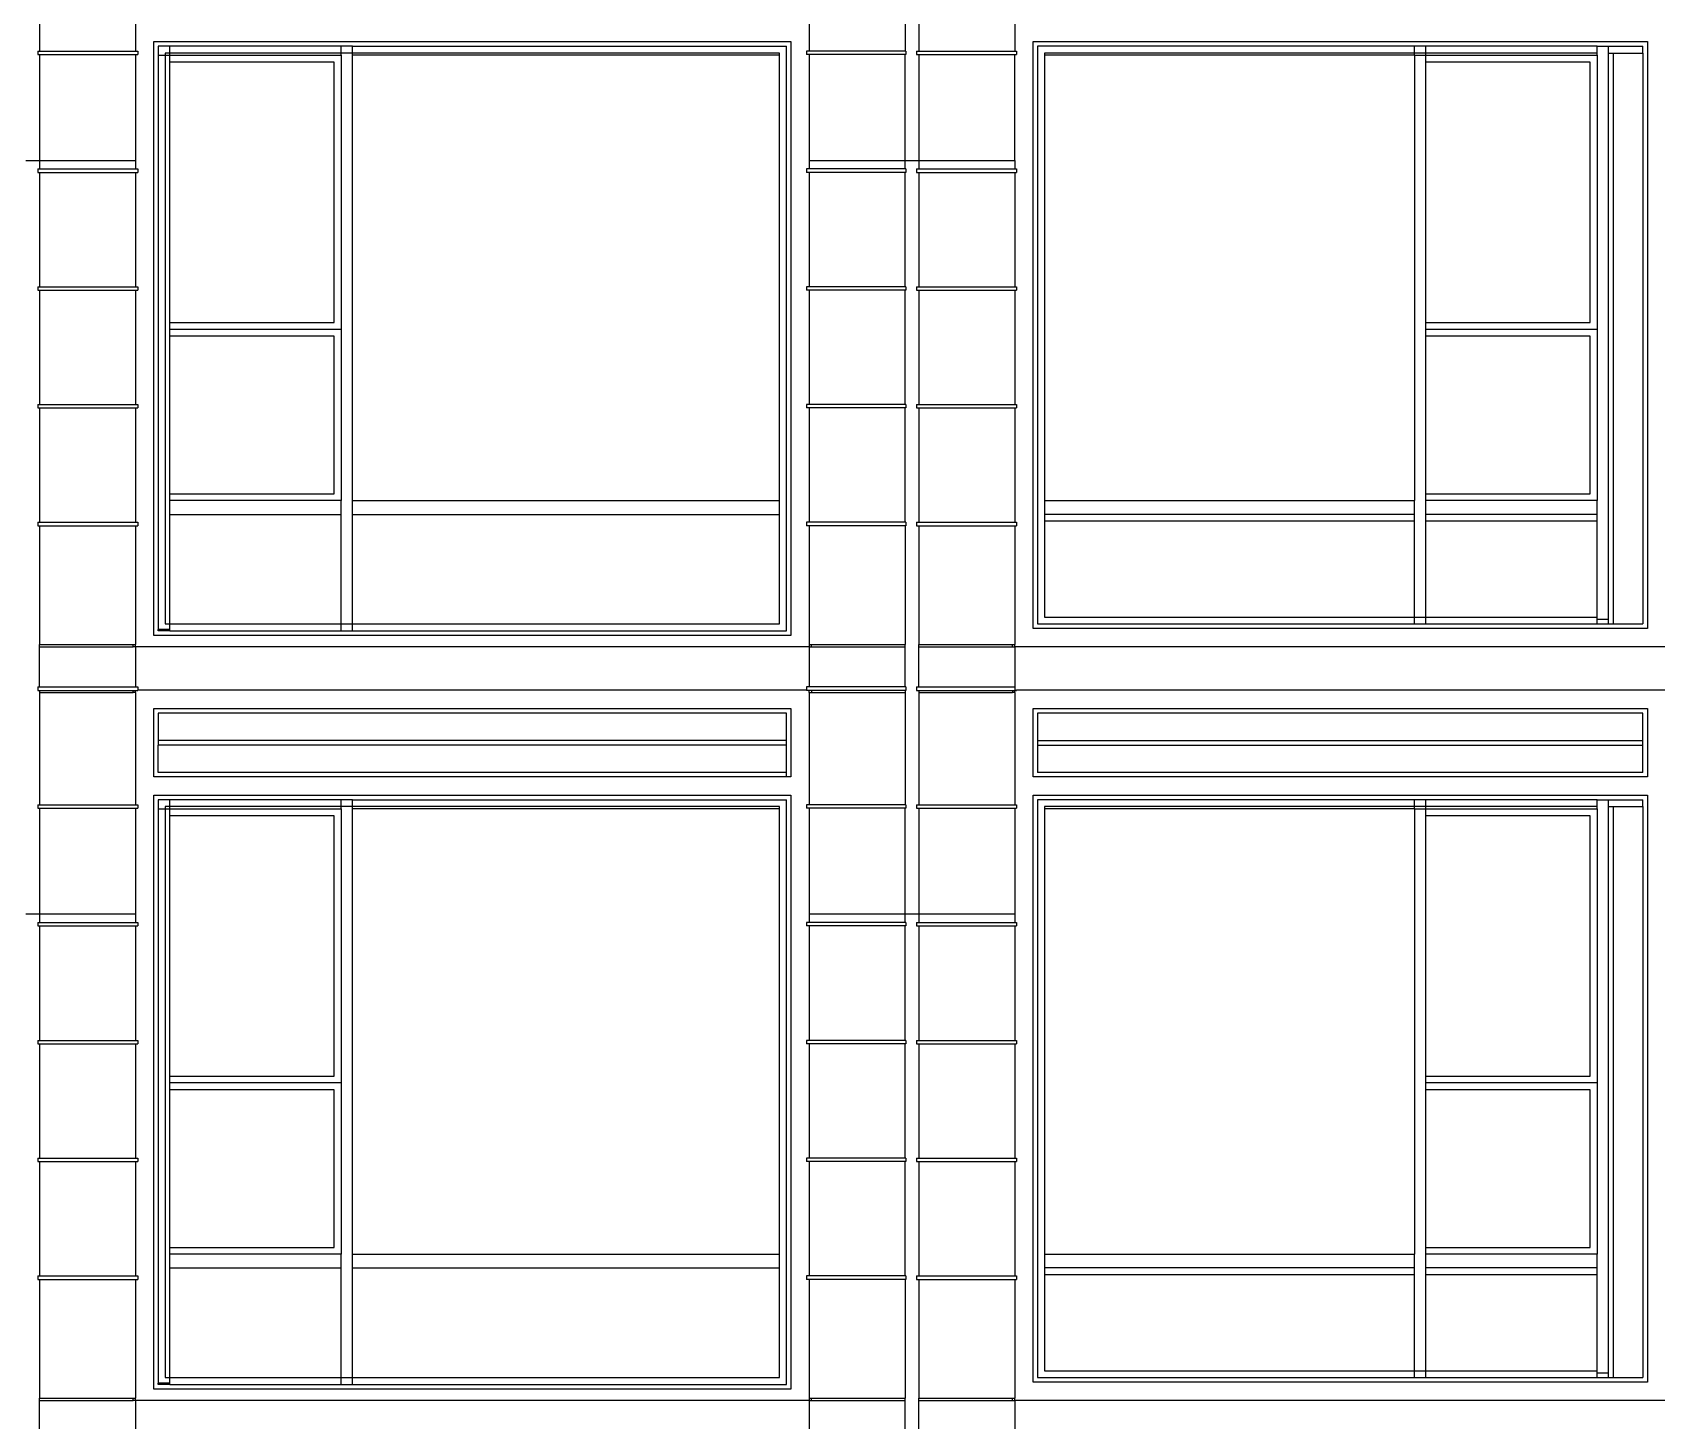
# Model space of a CAD drawing. Extents: x -311 to 61613, y 0 to 58400.
# Drawn here: x 13849 to 20960, y 20012 to 26090 of the extents above; entities that cross this region are included whole.
import ezdxf

# ---------------------------------------------------------------- set-up
doc = ezdxf.new("R2010")
doc.units = 0
doc.header["$LTSCALE"] = 1000
doc.header["$MEASUREMENT"] = 0
doc.layers.add('AD-AREA-OUTL', color=31, linetype='Continuous')

msp = doc.modelspace()

# ---------------------------------------------------------------- linework, layer by layer
at = {"layer": 'AD-AREA-OUTL', "color": 252}
for p, q in [((13879.6, 26500.1), (13879.6, 26008.4)), ((14299.8, 26500.1), (14299.8, 26008.4)), ((17249.7, 26500.1), (17249.7, 26008.4)), ((17669.9, 26500.1), (17669.9, 26008.4)), ((17729.9, 26500.1), (17729.9, 26008.4)), ((18149.7, 26500.1), (18149.7, 26008.4)), ((14379.9, 26050.1), (17169.7, 26050.1)), ((14379.9, 23450.1), (14379.9, 26050.1)), ((14399.6, 26030), (14399.6, 25990.1)), ((14449.7, 26030), (14399.6, 26030)), ((14449.7, 26000.1), (14449.7, 26030)), ((15199.7, 26030), (14449.7, 26030)), ((15249.8, 26030), (15199.7, 26030)), ((15199.7, 26000.1), (15199.7, 26030)), ((15249.8, 26030), (17149.9, 26030)), ((15249.8, 26000.1), (15249.8, 26030)), ((17149.9, 23470.1), (17149.9, 26030)), ((17169.7, 26050.1), (17169.7, 23450.1)), ((18229.8, 26050.1), (20919.7, 26050.1)), ((18229.8, 23480.1), (18229.8, 26050.1)), ((18249.9, 26030), (18249.9, 23500.1)), ((19899.8, 26030), (18249.9, 26030)), ((19949.9, 26030), (19899.8, 26030)), ((19899.8, 26000.1), (19899.8, 26030)), ((19949.9, 26000.1), (19949.9, 26030)), ((20699.9, 26030), (19949.9, 26030)), ((20699.9, 26030), (20749.7, 26030)), ((20699.9, 26000.1), (20699.9, 26030)), ((20749.7, 26030), (20899.9, 26030)), ((20749.7, 26000.1), (20749.7, 26030)), ((20899.9, 26000.1), (20899.9, 26030)), ((20919.7, 26050.1), (20919.7, 23480.1)), ((13872.2, 26008.4), (13879.6, 26008.4)), ((13872.2, 26008.4), (13872.2, 25993.4)), ((13872.2, 25993.4), (13879.6, 25993.4)), ((13879.6, 26008.4), (14299.8, 26008.4)), ((13879.6, 25993.4), (14299.8, 25993.4)), ((13879.6, 25993.4), (13879.6, 25530.1)), ((14299.8, 26008.4), (14309.7, 26008.4)), ((14299.8, 25993.4), (14309.7, 25993.4)), ((14299.8, 25993.4), (14299.8, 25530.1)), ((14309.7, 26008.4), (14309.7, 25993.4)), ((14399.6, 25990.1), (14399.6, 23476.4)), ((14399.6, 25990.1), (14429.6, 25990.1)), ((14429.6, 26000.1), (14429.6, 25990.1)), ((14449.7, 26000.1), (14429.6, 26000.1)), ((14429.6, 25990.1), (14449.7, 25990.1)), ((14429.6, 25990.1), (14429.6, 23500.1)), ((14449.7, 25990.1), (14449.7, 26000.1)), ((15199.7, 26000.1), (14449.7, 26000.1)), ((14449.7, 25960.1), (14449.7, 25990.1)), ((14449.7, 25990.1), (15199.7, 25990.1)), ((14449.7, 24820.1), (14449.7, 25960.1)), ((15169.8, 25960.1), (14449.7, 25960.1)), ((15169.8, 24820.1), (15169.8, 25960.1)), ((15249.8, 26000.1), (15199.7, 26000.1)), ((15199.7, 25990.1), (15199.7, 26000.1)), ((15199.7, 25990.1), (15199.7, 24790.1)), ((15249.8, 25990.1), (15249.8, 26000.1)), ((17119.9, 26000.1), (15249.8, 26000.1)), ((15249.8, 24040.1), (15249.8, 25990.1)), ((17119.9, 25990.1), (15249.8, 25990.1)), ((17119.9, 25990.1), (17119.9, 26000.1)), ((17119.9, 24040.1), (17119.9, 25990.1)), ((17249.7, 26008.4), (17237.4, 26008.4)), ((17237.4, 26008.4), (17237.4, 25993.4)), ((17249.7, 25993.4), (17237.4, 25993.4)), ((17669.9, 26008.4), (17249.7, 26008.4)), ((17669.9, 25993.4), (17249.7, 25993.4)), ((17249.7, 25993.4), (17249.7, 25530.1)), ((17672.7, 26008.4), (17669.9, 26008.4)), ((17672.7, 25993.4), (17669.9, 25993.4)), ((17669.9, 25530.1), (17669.9, 25993.4)), ((17672.7, 26008.4), (17672.7, 25993.4)), ((17719.6, 26008.4), (17729.9, 26008.4)), ((17719.6, 26008.4), (17719.6, 25993.4)), ((17719.6, 25993.4), (17729.9, 25993.4)), ((17729.9, 26008.4), (18149.7, 26008.4)), ((17729.9, 25993.4), (18149.7, 25993.4)), ((17729.9, 25993.4), (17729.9, 25530.1)), ((18149.7, 26008.4), (18157.4, 26008.4)), ((18149.7, 25993.4), (18157.4, 25993.4)), ((18149.7, 25530.1), (18149.7, 25993.4)), ((18157.4, 26008.4), (18157.4, 25993.4)), ((18279.9, 26000.1), (18279.9, 25990.1)), ((19899.8, 26000.1), (18279.9, 26000.1)), ((18279.9, 25990.1), (18279.9, 24040.1)), ((19899.8, 25990.1), (18279.9, 25990.1)), ((19949.9, 26000.1), (19899.8, 26000.1)), ((19899.8, 25990.1), (19899.8, 26000.1)), ((19899.8, 25990.1), (19899.8, 24040.1)), ((19899.8, 25990.1), (19949.9, 25990.1)), ((19949.9, 25990.1), (19949.9, 26000.1)), ((20699.9, 26000.1), (19949.9, 26000.1)), ((19949.9, 25960.1), (19949.9, 25990.1)), ((19949.9, 25990.1), (20699.9, 25990.1)), ((19949.9, 24820.1), (19949.9, 25960.1)), ((20669.9, 25960.1), (19949.9, 25960.1)), ((20669.9, 24820.1), (20669.9, 25960.1)), ((20699.9, 25990.1), (20699.9, 26000.1)), ((20699.9, 25990.1), (20699.9, 24790.1)), ((20749.7, 23520.1), (20749.7, 26000.1)), ((20749.7, 26000.1), (20769.8, 26000.1)), ((20769.8, 26000.1), (20769.8, 23500.1)), ((20769.8, 26000.1), (20899.9, 26000.1)), ((20899.9, 26000.1), (20899.9, 23500.1)), ((13819.7, 25530.1), (13879.6, 25530.1)), ((13879.6, 25530.1), (13879.6, 25492.6)), ((13879.6, 25530.1), (14299.8, 25530.1)), ((14299.8, 25530.1), (14299.8, 25492.6)), ((17249.7, 25530.1), (17249.7, 25492.6)), ((17249.7, 25530.1), (17669.9, 25530.1)), ((17669.9, 25492.6), (17669.9, 25530.1)), ((17669.9, 25530.1), (17729.9, 25530.1)), ((17729.9, 25530.1), (17729.9, 25492.6)), ((17729.9, 25530.1), (18149.7, 25530.1)), ((18149.7, 25530.1), (18149.7, 25492.6)), ((13872.2, 25492.6), (13879.6, 25492.6)), ((13872.2, 25492.6), (13872.2, 25477.6)), ((13872.2, 25477.6), (13879.6, 25477.6)), ((13879.6, 25492.6), (14299.8, 25492.6)), ((13879.6, 25477.6), (14299.8, 25477.6)), ((13879.6, 25477.6), (13879.6, 24976.7)), ((14299.8, 25492.6), (14309.7, 25492.6)), ((14299.8, 25477.6), (14309.7, 25477.6)), ((14299.8, 25477.6), (14299.8, 24976.7)), ((14309.7, 25492.6), (14309.7, 25477.6)), ((17249.7, 25492.6), (17237.4, 25492.6)), ((17237.4, 25492.6), (17237.4, 25477.6)), ((17249.7, 25477.6), (17237.4, 25477.6)), ((17669.9, 25492.6), (17249.7, 25492.6)), ((17669.9, 25477.6), (17249.7, 25477.6)), ((17249.7, 25477.6), (17249.7, 24976.7)), ((17672.7, 25492.6), (17669.9, 25492.6)), ((17672.7, 25477.6), (17669.9, 25477.6)), ((17669.9, 24976.7), (17669.9, 25477.6)), ((17672.7, 25492.6), (17672.7, 25477.6)), ((17719.6, 25492.6), (17729.9, 25492.6)), ((17719.6, 25492.6), (17719.6, 25477.6)), ((17719.6, 25477.6), (17729.9, 25477.6)), ((17729.9, 25492.6), (18149.7, 25492.6)), ((17729.9, 25477.6), (18149.7, 25477.6)), ((17729.9, 25477.6), (17729.9, 24976.7)), ((18149.7, 25492.6), (18157.4, 25492.6)), ((18149.7, 25477.6), (18157.4, 25477.6)), ((18149.7, 25477.6), (18149.7, 24976.7)), ((18157.4, 25492.6), (18157.4, 25477.6)), ((13872.2, 24976.7), (13879.6, 24976.7)), ((13872.2, 24976.7), (13872.2, 24961.7)), ((13872.2, 24961.7), (13879.6, 24961.7)), ((13879.6, 24976.7), (14299.8, 24976.7)), ((13879.6, 24961.7), (14299.8, 24961.7)), ((13879.6, 24961.7), (13879.6, 24460.9)), ((14299.8, 24976.7), (14309.7, 24976.7)), ((14299.8, 24961.7), (14309.7, 24961.7)), ((14299.8, 24961.7), (14299.8, 24460.9)), ((14309.7, 24976.7), (14309.7, 24961.7)), ((17249.7, 24976.7), (17237.4, 24976.7)), ((17237.4, 24976.7), (17237.4, 24961.7)), ((17249.7, 24961.7), (17237.4, 24961.7)), ((17669.9, 24976.7), (17249.7, 24976.7)), ((17669.9, 24961.7), (17249.7, 24961.7)), ((17249.7, 24961.7), (17249.7, 24460.9)), ((17672.7, 24976.7), (17669.9, 24976.7)), ((17672.7, 24961.7), (17669.9, 24961.7)), ((17669.9, 24460.9), (17669.9, 24961.7)), ((17672.7, 24976.7), (17672.7, 24961.7)), ((17719.6, 24976.7), (17729.9, 24976.7)), ((17719.6, 24976.7), (17719.6, 24961.7)), ((17719.6, 24961.7), (17729.9, 24961.7)), ((17729.9, 24976.7), (18149.7, 24976.7)), ((17729.9, 24961.7), (18149.7, 24961.7)), ((17729.9, 24961.7), (17729.9, 24460.9)), ((18149.7, 24976.7), (18157.4, 24976.7)), ((18149.7, 24961.7), (18157.4, 24961.7)), ((18149.7, 24961.7), (18149.7, 24460.9)), ((18157.4, 24976.7), (18157.4, 24961.7)), ((14449.7, 24790.1), (14449.7, 24820.1)), ((14449.7, 24820.1), (15169.8, 24820.1)), ((19949.9, 24790.1), (19949.9, 24820.1)), ((19949.9, 24820.1), (20669.9, 24820.1)), ((14449.7, 24760.1), (14449.7, 24790.1)), ((15199.7, 24790.1), (14449.7, 24790.1)), ((14449.7, 24070), (14449.7, 24760.1)), ((15169.8, 24760.1), (14449.7, 24760.1)), ((15169.8, 24070), (15169.8, 24760.1)), ((15199.7, 24790.1), (15199.7, 24040.1)), ((19949.9, 24760.1), (19949.9, 24790.1)), ((20699.9, 24790.1), (19949.9, 24790.1)), ((19949.9, 24070), (19949.9, 24760.1)), ((20669.9, 24760.1), (19949.9, 24760.1)), ((20669.9, 24070), (20669.9, 24760.1)), ((20699.9, 24790.1), (20699.9, 24040.1)), ((13872.2, 24460.9), (13879.6, 24460.9)), ((13872.2, 24460.9), (13872.2, 24445.9)), ((13872.2, 24445.9), (13879.6, 24445.9)), ((13879.6, 24460.9), (14299.8, 24460.9)), ((13879.6, 24445.9), (14299.8, 24445.9)), ((13879.6, 24445.9), (13879.6, 23945.1)), ((14299.8, 24460.9), (14309.7, 24460.9)), ((14299.8, 24445.9), (14309.7, 24445.9)), ((14299.8, 24445.9), (14299.8, 23945.1)), ((14309.7, 24460.9), (14309.7, 24445.9)), ((17249.7, 24460.9), (17237.4, 24460.9)), ((17237.4, 24460.9), (17237.4, 24445.9)), ((17249.7, 24445.9), (17237.4, 24445.9)), ((17669.9, 24460.9), (17249.7, 24460.9)), ((17669.9, 24445.9), (17249.7, 24445.9)), ((17249.7, 24445.9), (17249.7, 23945.1)), ((17672.7, 24460.9), (17669.9, 24460.9)), ((17672.7, 24445.9), (17669.9, 24445.9)), ((17669.9, 23945.1), (17669.9, 24445.9)), ((17672.7, 24460.9), (17672.7, 24445.9)), ((17719.6, 24460.9), (17729.9, 24460.9)), ((17719.6, 24460.9), (17719.6, 24445.9)), ((17719.6, 24445.9), (17729.9, 24445.9)), ((17729.9, 24460.9), (18149.7, 24460.9)), ((17729.9, 24445.9), (18149.7, 24445.9)), ((17729.9, 24445.9), (17729.9, 23945.1)), ((18149.7, 24460.9), (18157.4, 24460.9)), ((18149.7, 24445.9), (18157.4, 24445.9)), ((18149.7, 24445.9), (18149.7, 23945.1)), ((18157.4, 24460.9), (18157.4, 24445.9)), ((14449.7, 24040.1), (14449.7, 24070)), ((14449.7, 24070), (15169.8, 24070)), ((14449.7, 23980.1), (14449.7, 24040.1)), ((15199.7, 24040.1), (14449.7, 24040.1)), ((15199.7, 23980.1), (15199.7, 24040.1)), ((15249.8, 23980.1), (15249.8, 24040.1)), ((15249.8, 24040.1), (17119.9, 24040.1)), ((17119.9, 23980.1), (17119.9, 24040.1)), ((18279.9, 24040.1), (18279.9, 23980.1)), ((18279.9, 24040.1), (19899.8, 24040.1)), ((19899.8, 23980.1), (19899.8, 24040.1)), ((19949.9, 24040.1), (19949.9, 24070)), ((19949.9, 24070), (20669.9, 24070)), ((19949.9, 23980.1), (19949.9, 24040.1)), ((20699.9, 24040.1), (19949.9, 24040.1)), ((20699.9, 23980.1), (20699.9, 24040.1)), ((14449.7, 23500.1), (14449.7, 23980.1)), ((14449.7, 23980.1), (15199.7, 23980.1)), ((15199.7, 23500.1), (15199.7, 23980.1)), ((15249.8, 23500.1), (15249.8, 23980.1)), ((15249.8, 23980.1), (17119.9, 23980.1)), ((17119.9, 23500.1), (17119.9, 23980.1)), ((18279.9, 23980.1), (18279.9, 23950.1)), ((19899.8, 23980.1), (18279.9, 23980.1)), ((19899.8, 23950.1), (19899.8, 23980.1)), ((19949.9, 23950.1), (19949.9, 23980.1)), ((20699.9, 23980.1), (19949.9, 23980.1)), ((20699.9, 23950.1), (20699.9, 23980.1)), ((13872.2, 23945.1), (13879.6, 23945.1)), ((13872.2, 23945.1), (13872.2, 23930.1)), ((13872.2, 23930.1), (13879.6, 23930.1)), ((13879.6, 23945.1), (14299.8, 23945.1)), ((13879.6, 23930.1), (14299.8, 23930.1)), ((13879.6, 23930.1), (13879.6, 23410.1)), ((14299.8, 23945.1), (14309.7, 23945.1)), ((14299.8, 23930.1), (14309.7, 23930.1)), ((14299.8, 23930.1), (14299.8, 23410.1)), ((14309.7, 23945.1), (14309.7, 23930.1)), ((17249.7, 23945.1), (17237.4, 23945.1)), ((17237.4, 23945.1), (17237.4, 23930.1)), ((17249.7, 23930.1), (17237.4, 23930.1)), ((17669.9, 23945.1), (17249.7, 23945.1)), ((17669.9, 23930.1), (17249.7, 23930.1)), ((17249.7, 23930.1), (17249.7, 23410.1)), ((17672.7, 23945.1), (17669.9, 23945.1)), ((17672.7, 23930.1), (17669.9, 23930.1)), ((17669.9, 23930.1), (17669.9, 23410.1)), ((17672.7, 23945.1), (17672.7, 23930.1)), ((17719.6, 23945.1), (17729.9, 23945.1)), ((17719.6, 23945.1), (17719.6, 23930.1)), ((17719.6, 23930.1), (17729.9, 23930.1)), ((17729.9, 23945.1), (18149.7, 23945.1)), ((17729.9, 23930.1), (18149.7, 23930.1)), ((17729.9, 23930.1), (17729.9, 23410.1)), ((18149.7, 23945.1), (18157.4, 23945.1)), ((18149.7, 23930.1), (18157.4, 23930.1)), ((18149.7, 23930.1), (18149.7, 23410.1)), ((18157.4, 23945.1), (18157.4, 23930.1)), ((18279.9, 23950.1), (18279.9, 23530)), ((19899.8, 23950.1), (18279.9, 23950.1)), ((19899.8, 23530), (19899.8, 23950.1)), ((19949.9, 23530), (19949.9, 23950.1)), ((20699.9, 23950.1), (19949.9, 23950.1)), ((20699.9, 23530), (20699.9, 23950.1)), ((14449.7, 23476.4), (14399.6, 23476.4)), ((14399.6, 23470.1), (14399.6, 23476.4)), ((14449.7, 23470.1), (14399.6, 23470.1)), ((14429.6, 23500.1), (14449.7, 23500.1)), ((14449.7, 23476.4), (14449.7, 23500.1)), ((14449.7, 23500.1), (15199.7, 23500.1)), ((14449.7, 23470.1), (14449.7, 23476.4)), ((14449.7, 23470.1), (15199.7, 23470.1)), ((15199.7, 23470.1), (15199.7, 23500.1)), ((15199.7, 23500.1), (15249.8, 23500.1)), ((15199.7, 23470.1), (15249.8, 23470.1)), ((15249.8, 23500.1), (17119.9, 23500.1)), ((15249.8, 23470.1), (15249.8, 23500.1)), ((15249.8, 23470.1), (17149.9, 23470.1)), ((20919.7, 23480.1), (18229.8, 23480.1)), ((18249.9, 23500.1), (19899.8, 23500.1)), ((18279.9, 23530), (19899.8, 23530)), ((19899.8, 23530), (19949.9, 23530)), ((19899.8, 23500.1), (19899.8, 23530)), ((19899.8, 23500.1), (19949.9, 23500.1)), ((19949.9, 23530), (20699.9, 23530)), ((19949.9, 23500.1), (19949.9, 23530)), ((19949.9, 23500.1), (20699.9, 23500.1)), ((20699.9, 23520.1), (20699.9, 23530)), ((20749.7, 23520.1), (20699.9, 23520.1)), ((20699.9, 23500.1), (20699.9, 23520.1)), ((20699.9, 23500.1), (20749.7, 23500.1)), ((20749.7, 23500.1), (20749.7, 23520.1)), ((20749.7, 23500.1), (20769.8, 23500.1)), ((20769.8, 23500.1), (20899.9, 23500.1)), ((13879.6, 23410.1), (14289.9, 23410.1)), ((13879.6, 23400.1), (13879.6, 23410.1)), ((13879.6, 23400.1), (14289.9, 23400.1)), ((13879.6, 23224.2), (13879.6, 23400.1)), ((14289.9, 23410.1), (14299.8, 23410.1)), ((14289.9, 23400.1), (14289.9, 23410.1)), ((14299.8, 23400.1), (14289.9, 23400.1)), ((14299.8, 23400.1), (14299.8, 23410.1)), ((17249.7, 23400.1), (14299.8, 23400.1)), ((14299.8, 23400.1), (14299.8, 23224.2)), ((17169.7, 23450.1), (14379.9, 23450.1)), ((17249.7, 23410.1), (17259.6, 23410.1)), ((17249.7, 23410.1), (17249.7, 23400.1)), ((17249.7, 23400.1), (17259.6, 23400.1)), ((17249.7, 23400.1), (17249.7, 23224.2)), ((17259.6, 23410.1), (17669.9, 23410.1)), ((17259.6, 23400.1), (17259.6, 23410.1)), ((17259.6, 23400.1), (17669.9, 23400.1)), ((17669.9, 23400.1), (17669.9, 23410.1)), ((17669.9, 23224.2), (17669.9, 23400.1)), ((17729.9, 23410.1), (18139.8, 23410.1)), ((17729.9, 23400.1), (17729.9, 23410.1)), ((17729.9, 23400.1), (18139.8, 23400.1)), ((17729.9, 23224.2), (17729.9, 23400.1)), ((18139.8, 23410.1), (18149.7, 23410.1)), ((18139.8, 23400.1), (18139.8, 23410.1)), ((18139.8, 23400.1), (18149.7, 23400.1)), ((18149.7, 23400.1), (18149.7, 23410.1)), ((18149.7, 23400.1), (18149.7, 23224.2)), ((20999.8, 23400.1), (18149.7, 23400.1)), ((13872.2, 23224.2), (13879.6, 23224.2)), ((13872.2, 23224.2), (13872.2, 23209.2)), ((13872.2, 23209.2), (13879.6, 23209.2)), ((13879.6, 23224.2), (14299.8, 23224.2)), ((13879.6, 23209.2), (14289.9, 23209.2)), ((13879.6, 23209.2), (13879.6, 23200.1)), ((13879.6, 23200.1), (14289.9, 23200.1)), ((13879.6, 23200.1), (13879.6, 22708.4)), ((14289.9, 23200.1), (14289.9, 23209.2)), ((14289.9, 23209.2), (14299.8, 23209.2)), ((14299.8, 23200.1), (14289.9, 23200.1)), ((14299.8, 23224.2), (14309.7, 23224.2)), ((14299.8, 23209.2), (14309.7, 23209.2)), ((14299.8, 23200.1), (14299.8, 23209.2)), ((14299.8, 23200.1), (14299.8, 22708.4)), ((14309.7, 23224.2), (14309.7, 23210)), ((17237.4, 23210), (14309.7, 23210)), ((14309.7, 23210), (14309.7, 23209.2)), ((17249.7, 23224.2), (17237.4, 23224.2)), ((17237.4, 23224.2), (17237.4, 23210)), ((17237.4, 23210), (17237.4, 23209.2)), ((17249.7, 23209.2), (17237.4, 23209.2)), ((17669.9, 23224.2), (17249.7, 23224.2)), ((17259.6, 23209.2), (17249.7, 23209.2)), ((17249.7, 23200.1), (17249.7, 23209.2)), ((17249.7, 23200.1), (17259.6, 23200.1)), ((17249.7, 23200.1), (17249.7, 22708.4)), ((17669.9, 23209.2), (17259.6, 23209.2)), ((17259.6, 23209.2), (17259.6, 23200.1)), ((17259.6, 23200.1), (17669.9, 23200.1)), ((17672.7, 23224.2), (17669.9, 23224.2)), ((17672.7, 23209.2), (17669.9, 23209.2)), ((17669.9, 23209.2), (17669.9, 23200.1)), ((17669.9, 23200.1), (17669.9, 22708.4)), ((17672.7, 23224.2), (17672.7, 23209.2)), ((17719.6, 23224.2), (17729.9, 23224.2)), ((17719.6, 23224.2), (17719.6, 23209.2)), ((17719.6, 23209.2), (17729.9, 23209.2)), ((17729.9, 23224.2), (18149.7, 23224.2)), ((17729.9, 23209.2), (18139.8, 23209.2)), ((17729.9, 23209.2), (17729.9, 23200.1)), ((17729.9, 23200.1), (18139.8, 23200.1)), ((17729.9, 23200.1), (17729.9, 22708.4)), ((18139.8, 23209.2), (18139.8, 23200.1)), ((18139.8, 23209.2), (18149.7, 23209.2)), ((18149.7, 23200.1), (18139.8, 23200.1)), ((18149.7, 23224.2), (18149.7, 23210)), ((18149.7, 23210), (18157.4, 23210)), ((18149.7, 23209.2), (18157.4, 23209.2)), ((18149.7, 23200.1), (18149.7, 23209.2)), ((18149.7, 23200.1), (18149.7, 22708.4)), ((20999.8, 23210), (18157.4, 23210)), ((18157.4, 23210), (18157.4, 23209.2)), ((14379.9, 22830.1), (14379.9, 23130.1)), ((14379.9, 23130.1), (17169.7, 23130.1)), ((17169.7, 23130.1), (17169.7, 22830.1)), ((18229.8, 22830.1), (18229.8, 23130.1)), ((18229.8, 23130.1), (20919.7, 23130.1)), ((20919.7, 23130.1), (20919.7, 22830.1)), ((14399.6, 23110.1), (14399.6, 22990.1)), ((17149.9, 23110.1), (14399.6, 23110.1)), ((17149.9, 22990.1), (17149.9, 23110.1)), ((18249.9, 23110.1), (18249.9, 22990.1)), ((20899.9, 23110.1), (18249.9, 23110.1)), ((20899.9, 22990.1), (20899.9, 23110.1)), ((14399.6, 22990.1), (14399.6, 22970)), ((17149.9, 22990.1), (14399.6, 22990.1)), ((14399.6, 22850.1), (14399.6, 22970)), ((17149.9, 22970), (14399.6, 22970)), ((17149.9, 22970), (17149.9, 22990.1)), ((17149.9, 22850.1), (17149.9, 22970)), ((18249.9, 22990.1), (18249.9, 22970)), ((18249.9, 22990.1), (20899.9, 22990.1)), ((18249.9, 22970), (18249.9, 22850.1)), ((18249.9, 22970), (20899.9, 22970)), ((20899.9, 22970), (20899.9, 22990.1)), ((20899.9, 22850.1), (20899.9, 22970)), ((17149.9, 22830.1), (14379.9, 22830.1)), ((17149.9, 22850.1), (14399.6, 22850.1)), ((17149.9, 22830.1), (17149.9, 22850.1)), ((17169.7, 22830.1), (17149.9, 22830.1)), ((20919.7, 22830.1), (18229.8, 22830.1)), ((20899.9, 22850.1), (18249.9, 22850.1)), ((13872.2, 22708.4), (13879.6, 22708.4)), ((13872.2, 22708.4), (13872.2, 22693.4)), ((13872.2, 22693.4), (13879.6, 22693.4)), ((13879.6, 22708.4), (14299.8, 22708.4)), ((13879.6, 22693.4), (14299.8, 22693.4)), ((13879.6, 22693.4), (13879.6, 22230.1)), ((14299.8, 22708.4), (14309.7, 22708.4)), ((14299.8, 22693.4), (14309.7, 22693.4)), ((14299.8, 22693.4), (14299.8, 22230.1)), ((14309.7, 22708.4), (14309.7, 22693.4)), ((14379.9, 22750.1), (17169.7, 22750.1)), ((14379.9, 20150), (14379.9, 22750.1)), ((14399.6, 22730.1), (14399.6, 22690)), ((14449.7, 22730.1), (14399.6, 22730.1)), ((14399.6, 22690), (14399.6, 20176.4)), ((14399.6, 22690), (14429.6, 22690)), ((14429.6, 22700.1), (14429.6, 22690)), ((14449.7, 22700.1), (14429.6, 22700.1)), ((14429.6, 22690), (14449.7, 22690)), ((14429.6, 22690), (14429.6, 20200.1)), ((14449.7, 22700.1), (14449.7, 22730.1)), ((15199.7, 22730.1), (14449.7, 22730.1)), ((14449.7, 22690), (14449.7, 22700.1)), ((15199.7, 22700.1), (14449.7, 22700.1)), ((14449.7, 22660.1), (14449.7, 22690)), ((14449.7, 22690), (15199.7, 22690)), ((15249.8, 22730.1), (15199.7, 22730.1)), ((15199.7, 22700.1), (15199.7, 22730.1)), ((15249.8, 22700.1), (15199.7, 22700.1)), ((15199.7, 22690), (15199.7, 22700.1)), ((15199.7, 22690), (15199.7, 21490.1)), ((15249.8, 22730.1), (17149.9, 22730.1)), ((15249.8, 22700.1), (15249.8, 22730.1)), ((17119.9, 22700.1), (15249.8, 22700.1)), ((15249.8, 22690), (15249.8, 22700.1)), ((15249.8, 20740.1), (15249.8, 22690)), ((17119.9, 22690), (15249.8, 22690)), ((17119.9, 22690), (17119.9, 22700.1)), ((17119.9, 20740.1), (17119.9, 22690)), ((17149.9, 20170), (17149.9, 22730.1)), ((17169.7, 22750.1), (17169.7, 20150)), ((17249.7, 22708.4), (17237.4, 22708.4)), ((17237.4, 22708.4), (17237.4, 22693.4)), ((17249.7, 22693.4), (17237.4, 22693.4)), ((17669.9, 22708.4), (17249.7, 22708.4)), ((17669.9, 22693.4), (17249.7, 22693.4)), ((17249.7, 22693.4), (17249.7, 22230.1)), ((17672.7, 22708.4), (17669.9, 22708.4)), ((17672.7, 22693.4), (17669.9, 22693.4)), ((17669.9, 22230.1), (17669.9, 22693.4)), ((17672.7, 22708.4), (17672.7, 22693.4)), ((17719.6, 22708.4), (17729.9, 22708.4)), ((17719.6, 22708.4), (17719.6, 22693.4)), ((17719.6, 22693.4), (17729.9, 22693.4)), ((17729.9, 22708.4), (18149.7, 22708.4)), ((17729.9, 22693.4), (18149.7, 22693.4)), ((17729.9, 22693.4), (17729.9, 22230.1)), ((18149.7, 22708.4), (18157.4, 22708.4)), ((18149.7, 22693.4), (18157.4, 22693.4)), ((18149.7, 22693.4), (18149.7, 22230.1)), ((18157.4, 22708.4), (18157.4, 22693.4)), ((18229.8, 22750.1), (20919.7, 22750.1)), ((18229.8, 20180.1), (18229.8, 22750.1)), ((18249.9, 22730.1), (18249.9, 20200.1)), ((19899.8, 22730.1), (18249.9, 22730.1)), ((18279.9, 22700.1), (18279.9, 22690)), ((19899.8, 22700.1), (18279.9, 22700.1)), ((18279.9, 22690), (18279.9, 20740.1)), ((19899.8, 22690), (18279.9, 22690)), ((19949.9, 22730.1), (19899.8, 22730.1)), ((19899.8, 22700.1), (19899.8, 22730.1)), ((19949.9, 22700.1), (19899.8, 22700.1)), ((19899.8, 22690), (19899.8, 22700.1)), ((19899.8, 22690), (19899.8, 20740.1)), ((19899.8, 22690), (19949.9, 22690)), ((19949.9, 22700.1), (19949.9, 22730.1)), ((20699.9, 22730.1), (19949.9, 22730.1)), ((19949.9, 22690), (19949.9, 22700.1)), ((20699.9, 22700.1), (19949.9, 22700.1)), ((19949.9, 22660.1), (19949.9, 22690)), ((19949.9, 22690), (20699.9, 22690)), ((20699.9, 22730.1), (20749.7, 22730.1)), ((20699.9, 22700.1), (20699.9, 22730.1)), ((20699.9, 22690), (20699.9, 22700.1)), ((20699.9, 22690), (20699.9, 21490.1)), ((20749.7, 22730.1), (20899.9, 22730.1)), ((20749.7, 22700.1), (20749.7, 22730.1)), ((20749.7, 20220.1), (20749.7, 22700.1)), ((20749.7, 22700.1), (20769.8, 22700.1)), ((20769.8, 22700.1), (20769.8, 20200.1)), ((20769.8, 22700.1), (20899.9, 22700.1)), ((20899.9, 22700.1), (20899.9, 22730.1)), ((20899.9, 22700.1), (20899.9, 20200.1)), ((20919.7, 22750.1), (20919.7, 20180.1)), ((14449.7, 21520.1), (14449.7, 22660.1)), ((15169.8, 22660.1), (14449.7, 22660.1)), ((15169.8, 21520.1), (15169.8, 22660.1)), ((19949.9, 21520.1), (19949.9, 22660.1)), ((20669.9, 22660.1), (19949.9, 22660.1)), ((20669.9, 21520.1), (20669.9, 22660.1)), ((13819.7, 22230.1), (13879.6, 22230.1)), ((13872.2, 22192.6), (13879.6, 22192.6)), ((13872.2, 22192.6), (13872.2, 22177.6)), ((13879.6, 22230.1), (13879.6, 22192.6)), ((13879.6, 22230.1), (14299.8, 22230.1)), ((13879.6, 22192.6), (14299.8, 22192.6)), ((14299.8, 22230.1), (14299.8, 22192.6)), ((14299.8, 22192.6), (14309.7, 22192.6)), ((14309.7, 22192.6), (14309.7, 22177.6)), ((17249.7, 22192.6), (17237.4, 22192.6)), ((17237.4, 22192.6), (17237.4, 22177.6)), ((17249.7, 22230.1), (17249.7, 22192.6)), ((17249.7, 22230.1), (17669.9, 22230.1)), ((17669.9, 22192.6), (17249.7, 22192.6)), ((17669.9, 22192.6), (17669.9, 22230.1)), ((17669.9, 22230.1), (17729.9, 22230.1)), ((17672.7, 22192.6), (17669.9, 22192.6)), ((17672.7, 22192.6), (17672.7, 22177.6)), ((17719.6, 22192.6), (17729.9, 22192.6)), ((17719.6, 22192.6), (17719.6, 22177.6)), ((17729.9, 22230.1), (17729.9, 22192.6)), ((17729.9, 22230.1), (18149.7, 22230.1)), ((17729.9, 22192.6), (18149.7, 22192.6)), ((18149.7, 22230.1), (18149.7, 22192.6)), ((18149.7, 22192.6), (18157.4, 22192.6)), ((18157.4, 22192.6), (18157.4, 22177.6)), ((13872.2, 22177.6), (13879.6, 22177.6)), ((13879.6, 22177.6), (14299.8, 22177.6)), ((13879.6, 22177.6), (13879.6, 21676.7)), ((14299.8, 22177.6), (14309.7, 22177.6)), ((14299.8, 22177.6), (14299.8, 21676.7)), ((17249.7, 22177.6), (17237.4, 22177.6)), ((17669.9, 22177.6), (17249.7, 22177.6)), ((17249.7, 22177.6), (17249.7, 21676.7)), ((17672.7, 22177.6), (17669.9, 22177.6)), ((17669.9, 21676.7), (17669.9, 22177.6)), ((17719.6, 22177.6), (17729.9, 22177.6)), ((17729.9, 22177.6), (18149.7, 22177.6)), ((17729.9, 22177.6), (17729.9, 21676.7)), ((18149.7, 22177.6), (18157.4, 22177.6)), ((18149.7, 22177.6), (18149.7, 21676.7)), ((13872.2, 21676.7), (13879.6, 21676.7)), ((13872.2, 21676.7), (13872.2, 21661.7)), ((13872.2, 21661.7), (13879.6, 21661.7)), ((13879.6, 21676.7), (14299.8, 21676.7)), ((13879.6, 21661.7), (14299.8, 21661.7)), ((13879.6, 21661.7), (13879.6, 21160.9)), ((14299.8, 21676.7), (14309.7, 21676.7)), ((14299.8, 21661.7), (14309.7, 21661.7)), ((14299.8, 21661.7), (14299.8, 21160.9)), ((14309.7, 21676.7), (14309.7, 21661.7)), ((17249.7, 21676.7), (17237.4, 21676.7)), ((17237.4, 21676.7), (17237.4, 21661.7)), ((17249.7, 21661.7), (17237.4, 21661.7)), ((17669.9, 21676.7), (17249.7, 21676.7)), ((17669.9, 21661.7), (17249.7, 21661.7)), ((17249.7, 21661.7), (17249.7, 21160.9)), ((17672.7, 21676.7), (17669.9, 21676.7)), ((17672.7, 21661.7), (17669.9, 21661.7)), ((17669.9, 21160.9), (17669.9, 21661.7)), ((17672.7, 21676.7), (17672.7, 21661.7)), ((17719.6, 21676.7), (17729.9, 21676.7)), ((17719.6, 21676.7), (17719.6, 21661.7)), ((17719.6, 21661.7), (17729.9, 21661.7)), ((17729.9, 21676.7), (18149.7, 21676.7)), ((17729.9, 21661.7), (18149.7, 21661.7)), ((17729.9, 21661.7), (17729.9, 21160.9)), ((18149.7, 21676.7), (18157.4, 21676.7)), ((18149.7, 21661.7), (18157.4, 21661.7)), ((18149.7, 21661.7), (18149.7, 21160.9)), ((18157.4, 21676.7), (18157.4, 21661.7)), ((14449.7, 21490.1), (14449.7, 21520.1)), ((14449.7, 21520.1), (15169.8, 21520.1)), ((14449.7, 21460.1), (14449.7, 21490.1)), ((15199.7, 21490.1), (14449.7, 21490.1)), ((15199.7, 21490.1), (15199.7, 20740.1)), ((19949.9, 21490.1), (19949.9, 21520.1)), ((19949.9, 21520.1), (20669.9, 21520.1)), ((19949.9, 21460.1), (19949.9, 21490.1)), ((20699.9, 21490.1), (19949.9, 21490.1)), ((20699.9, 21490.1), (20699.9, 20740.1)), ((14449.7, 20770.1), (14449.7, 21460.1)), ((15169.8, 21460.1), (14449.7, 21460.1)), ((15169.8, 20770.1), (15169.8, 21460.1)), ((19949.9, 20770.1), (19949.9, 21460.1)), ((20669.9, 21460.1), (19949.9, 21460.1)), ((20669.9, 20770.1), (20669.9, 21460.1)), ((13872.2, 21160.9), (13879.6, 21160.9)), ((13872.2, 21160.9), (13872.2, 21145.9)), ((13872.2, 21145.9), (13879.6, 21145.9)), ((13879.6, 21160.9), (14299.8, 21160.9)), ((13879.6, 21145.9), (14299.8, 21145.9)), ((13879.6, 21145.9), (13879.6, 20645.1)), ((14299.8, 21160.9), (14309.7, 21160.9)), ((14299.8, 21145.9), (14309.7, 21145.9)), ((14299.8, 21145.9), (14299.8, 20645.1)), ((14309.7, 21160.9), (14309.7, 21145.9)), ((17249.7, 21160.9), (17237.4, 21160.9)), ((17237.4, 21160.9), (17237.4, 21145.9)), ((17249.7, 21145.9), (17237.4, 21145.9)), ((17669.9, 21160.9), (17249.7, 21160.9)), ((17669.9, 21145.9), (17249.7, 21145.9)), ((17249.7, 21145.9), (17249.7, 20645.1)), ((17672.7, 21160.9), (17669.9, 21160.9)), ((17672.7, 21145.9), (17669.9, 21145.9)), ((17669.9, 20645.1), (17669.9, 21145.9)), ((17672.7, 21160.9), (17672.7, 21145.9)), ((17719.6, 21160.9), (17729.9, 21160.9)), ((17719.6, 21160.9), (17719.6, 21145.9)), ((17719.6, 21145.9), (17729.9, 21145.9)), ((17729.9, 21160.9), (18149.7, 21160.9)), ((17729.9, 21145.9), (18149.7, 21145.9)), ((17729.9, 21145.9), (17729.9, 20645.1)), ((18149.7, 21160.9), (18157.4, 21160.9)), ((18149.7, 21145.9), (18157.4, 21145.9)), ((18149.7, 21145.9), (18149.7, 20645.1)), ((18157.4, 21160.9), (18157.4, 21145.9)), ((14449.7, 20740.1), (14449.7, 20770.1)), ((14449.7, 20770.1), (15169.8, 20770.1)), ((19949.9, 20740.1), (19949.9, 20770.1)), ((19949.9, 20770.1), (20669.9, 20770.1)), ((14449.7, 20680.1), (14449.7, 20740.1)), ((15199.7, 20740.1), (14449.7, 20740.1)), ((15199.7, 20680.1), (15199.7, 20740.1)), ((15249.8, 20680.1), (15249.8, 20740.1)), ((15249.8, 20740.1), (17119.9, 20740.1)), ((17119.9, 20680.1), (17119.9, 20740.1)), ((18279.9, 20740.1), (18279.9, 20680.1)), ((18279.9, 20740.1), (19899.8, 20740.1)), ((19899.8, 20680.1), (19899.8, 20740.1)), ((19949.9, 20680.1), (19949.9, 20740.1)), ((20699.9, 20740.1), (19949.9, 20740.1)), ((20699.9, 20680.1), (20699.9, 20740.1)), ((13872.2, 20645.1), (13879.6, 20645.1)), ((13872.2, 20645.1), (13872.2, 20630.1)), ((13872.2, 20630.1), (13879.6, 20630.1)), ((13879.6, 20645.1), (14299.8, 20645.1)), ((13879.6, 20630.1), (14299.8, 20630.1)), ((13879.6, 20630.1), (13879.6, 20110)), ((14299.8, 20645.1), (14309.7, 20645.1)), ((14299.8, 20630.1), (14309.7, 20630.1)), ((14299.8, 20630.1), (14299.8, 20110)), ((14309.7, 20645.1), (14309.7, 20630.1)), ((14449.7, 20200.1), (14449.7, 20680.1)), ((14449.7, 20680.1), (15199.7, 20680.1)), ((15199.7, 20200.1), (15199.7, 20680.1)), ((15249.8, 20200.1), (15249.8, 20680.1)), ((15249.8, 20680.1), (17119.9, 20680.1)), ((17119.9, 20200.1), (17119.9, 20680.1)), ((17249.7, 20645.1), (17237.4, 20645.1)), ((17237.4, 20645.1), (17237.4, 20630.1)), ((17249.7, 20630.1), (17237.4, 20630.1)), ((17669.9, 20645.1), (17249.7, 20645.1)), ((17669.9, 20630.1), (17249.7, 20630.1)), ((17249.7, 20630.1), (17249.7, 20110)), ((17672.7, 20645.1), (17669.9, 20645.1)), ((17672.7, 20630.1), (17669.9, 20630.1)), ((17669.9, 20630.1), (17669.9, 20110)), ((17672.7, 20645.1), (17672.7, 20630.1)), ((17719.6, 20645.1), (17729.9, 20645.1)), ((17719.6, 20645.1), (17719.6, 20630.1)), ((17719.6, 20630.1), (17729.9, 20630.1)), ((17729.9, 20645.1), (18149.7, 20645.1)), ((17729.9, 20630.1), (18149.7, 20630.1)), ((17729.9, 20630.1), (17729.9, 20110)), ((18149.7, 20645.1), (18157.4, 20645.1)), ((18149.7, 20630.1), (18157.4, 20630.1)), ((18149.7, 20630.1), (18149.7, 20110)), ((18157.4, 20645.1), (18157.4, 20630.1)), ((18279.9, 20680.1), (18279.9, 20650.1)), ((19899.8, 20680.1), (18279.9, 20680.1)), ((18279.9, 20650.1), (18279.9, 20230.1)), ((19899.8, 20650.1), (18279.9, 20650.1)), ((19899.8, 20650.1), (19899.8, 20680.1)), ((19899.8, 20230.1), (19899.8, 20650.1)), ((19949.9, 20650.1), (19949.9, 20680.1)), ((20699.9, 20680.1), (19949.9, 20680.1)), ((19949.9, 20230.1), (19949.9, 20650.1)), ((20699.9, 20650.1), (19949.9, 20650.1)), ((20699.9, 20650.1), (20699.9, 20680.1)), ((20699.9, 20230.1), (20699.9, 20650.1)), ((14429.6, 20200.1), (14449.7, 20200.1)), ((14449.7, 20176.4), (14449.7, 20200.1)), ((14449.7, 20200.1), (15199.7, 20200.1)), ((15199.7, 20170), (15199.7, 20200.1)), ((15199.7, 20200.1), (15249.8, 20200.1)), ((15249.8, 20170), (15249.8, 20200.1)), ((15249.8, 20200.1), (17119.9, 20200.1)), ((18249.9, 20200.1), (19899.8, 20200.1)), ((18279.9, 20230.1), (19899.8, 20230.1)), ((19899.8, 20230.1), (19949.9, 20230.1)), ((19899.8, 20200.1), (19899.8, 20230.1)), ((19899.8, 20200.1), (19949.9, 20200.1)), ((19949.9, 20230.1), (20699.9, 20230.1)), ((19949.9, 20200.1), (19949.9, 20230.1)), ((19949.9, 20200.1), (20699.9, 20200.1)), ((20699.9, 20220.1), (20699.9, 20230.1)), ((20749.7, 20220.1), (20699.9, 20220.1)), ((20699.9, 20200.1), (20699.9, 20220.1)), ((20699.9, 20200.1), (20749.7, 20200.1)), ((20749.7, 20200.1), (20749.7, 20220.1)), ((20749.7, 20200.1), (20769.8, 20200.1)), ((20769.8, 20200.1), (20899.9, 20200.1)), ((17169.7, 20150), (14379.9, 20150)), ((14449.7, 20176.4), (14399.6, 20176.4)), ((14399.6, 20170), (14399.6, 20176.4)), ((14449.7, 20170), (14399.6, 20170)), ((14449.7, 20170), (14449.7, 20176.4)), ((14449.7, 20170), (15199.7, 20170)), ((15199.7, 20170), (15249.8, 20170)), ((15249.8, 20170), (17149.9, 20170)), ((20919.7, 20180.1), (18229.8, 20180.1)), ((13879.6, 20110), (14289.9, 20110)), ((13879.6, 20100.1), (13879.6, 20110)), ((13879.6, 20100.1), (14289.9, 20100.1)), ((13879.6, 19924.2), (13879.6, 20100.1)), ((14289.9, 20110), (14299.8, 20110)), ((14289.9, 20100.1), (14289.9, 20110)), ((14299.8, 20100.1), (14289.9, 20100.1)), ((14299.8, 20100.1), (14299.8, 20110)), ((17249.7, 20100.1), (14299.8, 20100.1)), ((14299.8, 20100.1), (14299.8, 19924.2)), ((17249.7, 20110), (17259.6, 20110)), ((17249.7, 20110), (17249.7, 20100.1)), ((17249.7, 20100.1), (17259.6, 20100.1)), ((17249.7, 20100.1), (17249.7, 19924.2)), ((17259.6, 20110), (17669.9, 20110)), ((17259.6, 20100.1), (17259.6, 20110)), ((17259.6, 20100.1), (17669.9, 20100.1)), ((17669.9, 20100.1), (17669.9, 20110)), ((17669.9, 19924.2), (17669.9, 20100.1)), ((17729.9, 20110), (18139.8, 20110)), ((17729.9, 20100.1), (17729.9, 20110)), ((17729.9, 20100.1), (18139.8, 20100.1)), ((17729.9, 19924.2), (17729.9, 20100.1)), ((18139.8, 20110), (18149.7, 20110)), ((18139.8, 20100.1), (18139.8, 20110)), ((18139.8, 20100.1), (18149.7, 20100.1)), ((18149.7, 20100.1), (18149.7, 20110)), ((18149.7, 20100.1), (18149.7, 19924.2)), ((20999.8, 20100.1), (18149.7, 20100.1))]:
    msp.add_line(p, q, dxfattribs=at)

doc.saveas('drawing.dxf')
